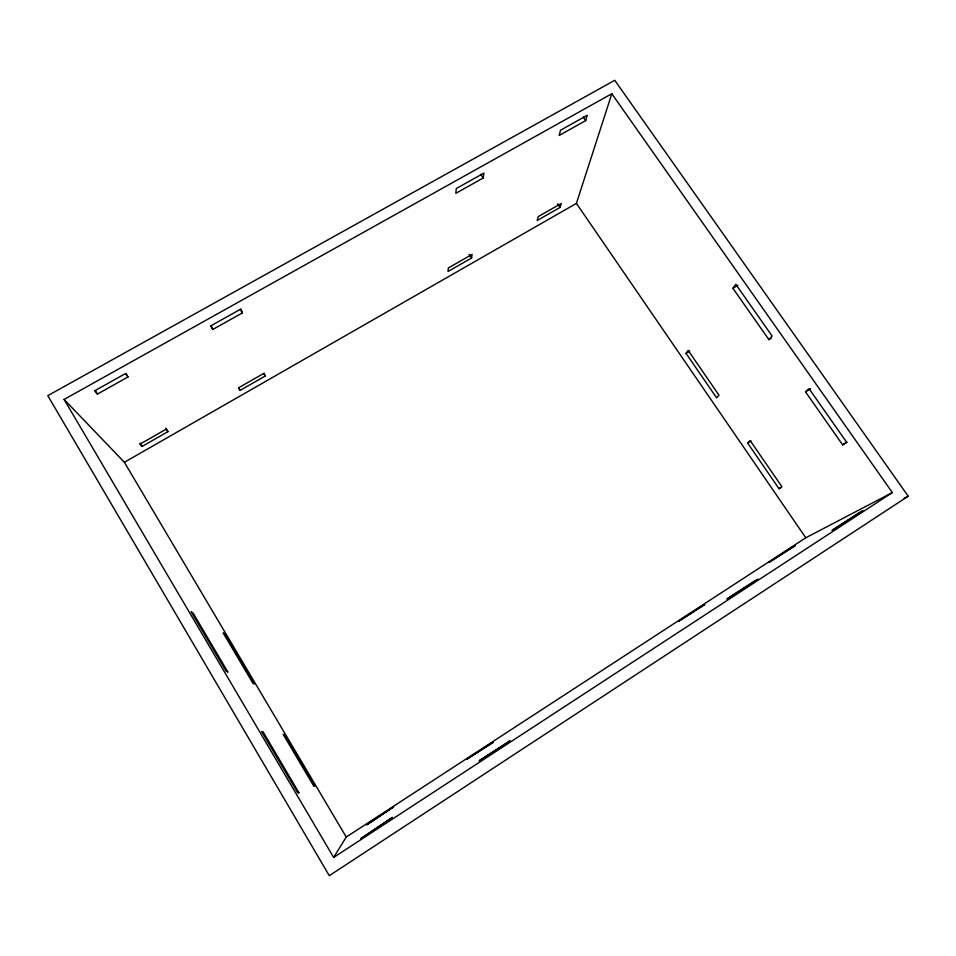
<?xml version="1.0" encoding="UTF-8"?>
<svg xmlns="http://www.w3.org/2000/svg" width="956" height="956" viewBox="0 0 956 956"><rect width="100%" height="100%" fill="white"/><g stroke="black" fill="none" stroke-linecap="round" stroke-linejoin="round"><path stroke-width="1.43" d="M471.571 258.036L472.109 254.392L448.352 267.955L447.994 271.516L471.571 258.036L469.097 254.308M483.186 178.007L483.903 173.072L456.299 188.523L455.809 193.339L483.186 178.007L480.713 174.339M560.073 207.428L561.244 203.461L538.168 216.642L537.164 220.525L560.073 207.428L557.587 203.771M585.67 120.611L587.247 115.27L560.539 130.207L559.188 135.441L585.67 120.611L583.184 117.026M64.1 399.429L124.388 462.286L576.42 203.401L611.816 93.736L892.342 492.567L333.644 857.46L64.1 399.429L611.816 93.736M333.644 857.46L346.239 837.05L805.788 537.786L892.342 492.567M686.002 353.314L688.141 350.362L718.972 395.198L716.594 397.839L686.002 353.314L689.802 351.007M732.894 288.282L735.785 284.279L772.137 336.07L768.911 339.667L732.894 288.282L737.913 285.27M747.592 442.987L750.221 440.656L781.912 486.747L779.02 488.731L747.592 442.987L750.866 440.919M805.502 391.864L809.075 388.71L846.61 442.186L842.666 444.899L805.502 391.864L810.533 388.71M908.2 496.2L329.282 875.696L47.8 395.653L614.756 80.304L908.2 496.2L904.197 498.195M842.666 444.899L847.088 442.078M779.02 488.731L781.207 487.333M768.911 339.667L771.42 338.125M167.945 431.658L166.153 429.184L140.018 444.11L142.026 446.476L167.945 431.658L165.878 428.216M240.016 390.454L265.171 376.067L264.143 373.199L238.785 387.694L240.016 390.454L238.63 388.196M127.996 376.963L125.523 373.557L94.644 390.825L97.416 394.087L127.996 376.963L125.905 373.461M212.818 329.45L242.346 312.911L240.936 308.991L211.133 325.673L212.818 329.45L210.69 326.02M576.42 203.401L805.788 537.786M240.219 309.505L242.346 312.911M263.772 373.82L265.171 376.067M139.97 443.022L142.026 446.476M95.325 390.562L97.416 394.087M124.388 462.286L346.239 837.05M393.573 806.936L366.853 824.765L393.573 806.936M392.354 817.44L360.651 838.747L392.354 817.44M509.297 741.091L479.159 760.773L510.349 741.008L509.297 741.091M754.81 580.806L726.907 599.03L758.06 579.252L754.81 580.806M858.823 512.894L832.007 530.401L862.957 510.767L858.823 512.894M492.651 742.394L467.03 759.088L493.404 742.334L492.651 742.394M702.457 605.745L678.533 621.328L704.811 604.622L702.457 605.745M792.189 547.298L768.971 562.427L795.201 545.745L792.189 547.298M298.905 792.655L297.914 793.074L261.717 731.591L263.031 731.77L298.905 792.655M314.608 785.999L313.903 786.286L283.203 734.399L284.147 734.519L314.608 785.999M227.791 671.925L226.142 671.184L191.188 611.816L193.148 613.119L227.791 671.925M254.129 683.803L252.958 683.265L223.154 632.896L224.552 633.828L254.129 683.803"/></g></svg>
